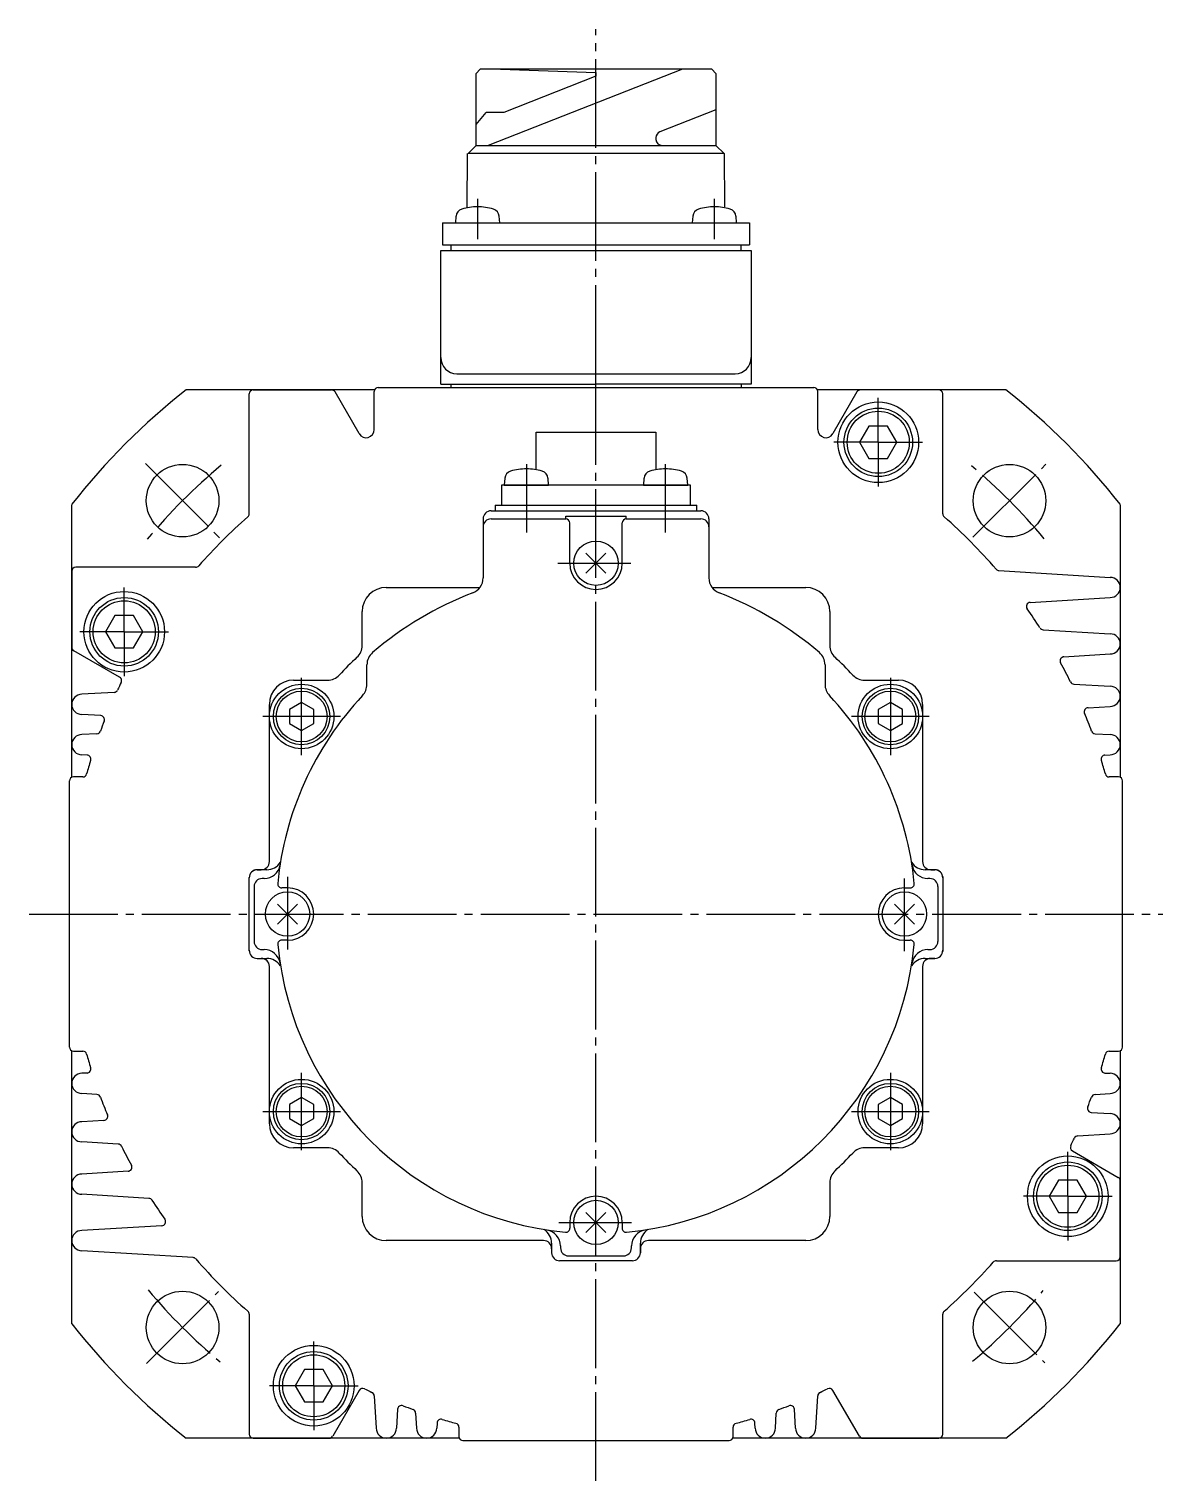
# Model space of a CAD drawing. Extents: x -328 to 343, y -171 to 202.
# Drawn here: x -327.7 to -187.1, y 22.1 to 202.1 of the extents above; entities that cross this region are included whole.
import ezdxf

# ---------------------------------------------------------------- set-up
doc = ezdxf.new("R2010")
doc.units = 0
doc.linetypes.add('DASH_CENTER', pattern=[14, 11, -1, 1, -1])
doc.layers.get('0').update_dxf_attribs({"linetype": 'CONTINUOUS'})

msp = doc.modelspace()

# ---------------------------------------------------------------- linework, layer by layer
at = {"color": 1, "linetype": 'DASH_CENTER'}
for p, q in [((-257.44, 159.4), (-257.44, 202.15)), ((-272.12, 181.1), (-272.12, 176.1)), ((-242.76, 176.1), (-242.76, 181.1)), ((-257.44, 158.1), (-257.44, 159.4)), ((-257.44, 157.7), (-257.44, 158.1)), ((-257.44, 22.1), (-257.44, 157.7)), ((-222.44, 150.9), (-222.44, 156.4)), ((-222.44, 150.9), (-227.94, 150.9)), ((-222.44, 150.9), (-222.44, 145.4)), ((-222.44, 150.9), (-216.94, 150.9)), ((-313.3, 148.26), (-304.11, 139.06)), ((-266.07, 148.2), (-266.07, 139.7)), ((-248.81, 139.7), (-248.81, 148.2)), ((-210.7, 139.14), (-201.65, 148.19)), ((-262.18, 135.9), (-253.13, 135.9)), ((-315.94, 127.4), (-315.94, 132.9)), ((-315.94, 127.4), (-321.44, 127.4)), ((-315.94, 127.4), (-310.44, 127.4)), ((-315.94, 127.4), (-315.94, 121.9)), ((-293.94, 112.1), (-293.94, 121.7)), ((-220.94, 121.7), (-220.94, 112.1)), ((-289.14, 116.9), (-298.74, 116.9)), ((-216.14, 116.9), (-225.74, 116.9)), ((-295.69, 97.01), (-295.69, 92.4)), ((-219.19, 87.78), (-219.19, 96.79)), ((-327.74, 92.4), (-187.14, 92.4)), ((-295.69, 92.4), (-295.69, 88)), ((-293.94, 63.1), (-293.94, 72.7)), ((-220.94, 72.7), (-220.94, 63.1)), ((-298.74, 67.9), (-289.14, 67.9)), ((-225.74, 67.9), (-216.14, 67.9)), ((-198.94, 57.4), (-198.94, 62.9)), ((-198.94, 57.4), (-204.44, 57.4)), ((-198.94, 57.4), (-198.94, 51.9)), ((-198.94, 57.4), (-193.44, 57.4)), ((-262.05, 54.15), (-253.05, 54.15)), ((-313.16, 36.68), (-304.25, 45.59)), ((-210.56, 45.51), (-201.79, 36.75)), ((-292.44, 33.9), (-292.44, 39.4)), ((-292.44, 33.9), (-297.94, 33.9)), ((-292.44, 33.9), (-292.44, 28.4)), ((-292.44, 33.9), (-286.94, 33.9))]:
    msp.add_line(p, q, dxfattribs=at)
at = {"color": 7, "linetype": 'CONTINUOUS'}
for p, q in [((-272.31, 196.65), (-271.81, 197.15)), ((-272.31, 187.71), (-272.31, 196.65)), ((-257.44, 197.15), (-271.81, 197.15)), ((-246.73, 197.15), (-270.79, 187.71)), ((-269.29, 197.15), (-257.44, 196.76)), ((-257.44, 196.29), (-268.88, 191.8)), ((-243.06, 197.15), (-257.44, 197.15)), ((-257.44, 196.29), (-257.44, 196.76)), ((-257.44, 196.76), (-257.44, 196.29)), ((-243.06, 197.15), (-242.56, 196.65)), ((-242.56, 196.65), (-242.56, 187.71)), ((-272.31, 190.3), (-271.06, 191.8)), ((-268.88, 191.8), (-271.06, 191.8)), ((-242.56, 192.12), (-249.53, 189.39)), ((-273.31, 186.71), (-272.31, 187.71)), ((-272.31, 187.71), (-257.44, 187.71)), ((-257.44, 187.71), (-242.56, 187.71)), ((-250, 188.69), (-250, 188.46)), ((-242.56, 187.71), (-241.56, 186.71)), ((-273.43, 179.97), (-273.37, 186.71)), ((-257.44, 186.71), (-273.31, 186.71)), ((-241.56, 186.71), (-257.44, 186.71)), ((-241.45, 180.08), (-241.5, 186.71)), ((-274.8, 178.94), (-274.87, 178.1)), ((-269.37, 178.1), (-269.44, 178.94)), ((-245.44, 178.94), (-245.51, 178.1)), ((-240.01, 178.1), (-240.08, 178.94)), ((-276.49, 178.1), (-256.59, 178.1)), ((-276.49, 178.1), (-276.49, 175.4)), ((-256.59, 178.1), (-238.39, 178.1)), ((-238.39, 178.1), (-238.39, 175.4)), ((-276.69, 161.4), (-276.69, 174.7)), ((-276.69, 174.7), (-257.44, 174.7)), ((-276.49, 175.4), (-257.44, 175.4)), ((-275.44, 175.4), (-275.44, 174.7)), ((-257.44, 175.4), (-238.39, 175.4)), ((-257.44, 174.7), (-238.19, 174.7)), ((-239.44, 174.7), (-239.44, 175.4)), ((-238.19, 174.7), (-238.19, 161.4)), ((-276.69, 158.1), (-276.69, 161.4)), ((-238.19, 161.4), (-238.19, 158.1)), ((-274.69, 159.4), (-257.44, 159.4)), ((-257.44, 159.4), (-240.19, 159.4)), ((-284.9, 157.4), (-308.25, 157.4)), ((-300.44, 142.03), (-300.44, 156.9)), ((-299.94, 157.4), (-290.23, 157.4)), ((-286.81, 151.97), (-289.79, 157.15)), ((-284.94, 152.47), (-284.94, 157.2)), ((-284.44, 157.7), (-257.44, 157.7)), ((-276.69, 158.1), (-257.44, 158.1)), ((-275.44, 158.1), (-275.44, 157.7)), ((-238.19, 158.1), (-257.44, 158.1)), ((-257.44, 157.7), (-230.44, 157.7)), ((-239.44, 158.1), (-239.44, 157.7)), ((-206.63, 157.4), (-229.98, 157.4)), ((-229.94, 152.47), (-229.94, 157.2)), ((-225.08, 157.15), (-228.07, 151.97)), ((-214.44, 142.03), (-214.44, 156.9)), ((-264.84, 147.49), (-264.84, 152.15)), ((-264.84, 152.15), (-250.04, 152.15)), ((-250.04, 152.15), (-250.04, 147.49)), ((-223.59, 152.9), (-224.75, 150.9)), ((-221.28, 152.9), (-223.59, 152.9)), ((-220.13, 150.9), (-221.28, 152.9)), ((-224.75, 150.9), (-223.59, 148.9)), ((-221.28, 148.9), (-220.13, 150.9)), ((-223.59, 148.9), (-221.28, 148.9)), ((-268.75, 146.44), (-268.82, 145.6)), ((-263.32, 145.6), (-263.39, 146.44)), ((-251.49, 146.44), (-251.56, 145.6)), ((-246.06, 145.6), (-246.13, 146.44)), ((-245.74, 145.6), (-269.14, 145.6)), ((-269.14, 145.6), (-269.14, 143.1)), ((-268.82, 145.6), (-263.32, 145.6)), ((-251.56, 145.6), (-246.06, 145.6)), ((-245.74, 143.1), (-245.74, 145.6)), ((-322.44, 109.35), (-322.44, 143.2)), ((-270.44, 142.4), (-244.44, 142.4)), ((-269.94, 143.1), (-269.94, 142.4)), ((-269.94, 143.1), (-244.94, 143.1)), ((-244.94, 142.4), (-244.94, 143.1)), ((-192.44, 143.2), (-192.44, 109.35)), ((-271.44, 141.4), (-271.44, 134.08)), ((-270.44, 141.4), (-261.19, 141.4)), ((-261.19, 141.4), (-261.19, 141.74)), ((-261.19, 141.74), (-253.69, 141.74)), ((-260.69, 135.9), (-260.69, 140.9)), ((-254.19, 135.9), (-254.19, 140.9)), ((-253.69, 141.4), (-253.69, 141.74)), ((-253.69, 141.4), (-244.44, 141.4)), ((-243.44, 141.4), (-243.44, 134.08)), ((-258.68, 134.66), (-256.2, 137.13)), ((-256.2, 134.66), (-258.68, 137.13)), ((-307.08, 135.4), (-321.94, 135.4)), ((-322.44, 134.9), (-322.44, 125.48)), ((-207.48, 134.99), (-193.69, 134.15)), ((-283.44, 132.9), (-271.83, 132.9)), ((-243.05, 132.9), (-231.44, 132.9)), ((-203.61, 131.04), (-193.69, 131.65)), ((-286.44, 125.7), (-286.44, 129.9)), ((-228.44, 129.9), (-228.44, 125.7)), ((-317.09, 129.4), (-318.25, 127.4)), ((-314.78, 129.4), (-317.09, 129.4)), ((-313.63, 127.4), (-314.78, 129.4)), ((-318.25, 127.4), (-317.09, 125.4)), ((-314.78, 125.4), (-313.63, 127.4)), ((-202, 127.65), (-193.69, 127.15)), ((-316.51, 121.77), (-322.19, 125.05)), ((-317.09, 125.4), (-314.78, 125.4)), ((-199.42, 124.3), (-193.69, 124.65)), ((-285.84, 120.87), (-285.84, 123.31)), ((-229.04, 123.31), (-229.04, 120.87)), ((-294.94, 121.4), (-290.74, 121.4)), ((-224.13, 121.4), (-219.94, 121.4)), ((-198.19, 120.92), (-193.69, 120.65)), ((-317.18, 119.89), (-321.19, 119.65)), ((-318.85, 117), (-321.19, 117.15)), ((-297.94, 98.9), (-297.94, 118.4)), ((-293.94, 118.63), (-295.44, 117.76)), ((-295.44, 117.76), (-295.44, 116.03)), ((-292.44, 117.76), (-293.94, 118.63)), ((-292.44, 116.03), (-292.44, 117.76)), ((-220.94, 118.63), (-222.44, 117.76)), ((-222.44, 117.76), (-222.44, 116.03)), ((-219.44, 117.76), (-220.94, 118.63)), ((-219.44, 116.03), (-219.44, 117.76)), ((-216.94, 118.4), (-216.94, 98.9)), ((-196.43, 117.98), (-193.69, 118.15)), ((-295.44, 116.03), (-293.94, 115.16)), ((-293.94, 115.16), (-292.44, 116.03)), ((-222.44, 116.03), (-220.94, 115.16)), ((-220.94, 115.16), (-219.44, 116.03)), ((-319.32, 114.76), (-321.19, 114.65)), ((-195.56, 114.76), (-193.69, 114.65)), ((-320.55, 112.11), (-321.19, 112.15)), ((-194.33, 112.11), (-193.69, 112.15)), ((-322.74, 75.9), (-322.74, 108.9)), ((-321.08, 109.4), (-322.24, 109.4)), ((-192.64, 109.4), (-193.8, 109.4)), ((-192.14, 75.9), (-192.14, 108.9)), ((-299.44, 97.9), (-298.94, 97.9)), ((-298.26, 97.89), (-299.44, 97.89)), ((-215.44, 97.89), (-216.62, 97.89)), ((-215.94, 97.9), (-215.44, 97.9)), ((-300.44, 87.85), (-300.44, 96.94)), ((-300.44, 87.9), (-300.44, 96.9)), ((-300.44, 87.89), (-300.44, 96.89)), ((-299.84, 95.8), (-299.84, 89)), ((-298.59, 96.8), (-298.84, 96.8)), ((-295.69, 95.65), (-296.41, 95.65)), ((-219.19, 95.65), (-218.47, 95.65)), ((-216.04, 96.8), (-216.28, 96.8)), ((-215.04, 95.8), (-215.04, 89)), ((-214.44, 97.05), (-214.44, 87.74)), ((-214.44, 96.94), (-214.44, 87.85)), ((-214.44, 96.9), (-214.44, 87.9)), ((-214.44, 96.89), (-214.44, 87.89)), ((-294.45, 91.16), (-296.93, 93.63)), ((-296.93, 91.16), (-294.45, 93.63)), ((-220.43, 91.16), (-217.95, 93.63)), ((-217.95, 91.16), (-220.43, 93.63)), ((-295.69, 89.15), (-296.41, 89.15)), ((-219.19, 89.15), (-218.47, 89.15)), ((-299.44, 86.9), (-298.94, 86.9)), ((-299.44, 86.89), (-298.26, 86.89)), ((-298.84, 88), (-298.59, 88)), ((-216.62, 86.89), (-215.44, 86.89)), ((-216.28, 88), (-216.04, 88)), ((-215.44, 86.9), (-215.94, 86.9)), ((-297.94, 84.9), (-297.94, 85.9)), ((-297.94, 66.4), (-297.94, 84.9)), ((-216.94, 85.9), (-216.94, 84.9)), ((-216.94, 84.9), (-216.94, 66.4)), ((-322.44, 41.59), (-322.44, 75.44)), ((-322.24, 75.4), (-321.08, 75.4)), ((-193.8, 75.4), (-192.64, 75.4)), ((-192.44, 75.44), (-192.44, 41.59)), ((-320.55, 72.68), (-321.19, 72.65)), ((-194.33, 72.68), (-193.69, 72.65)), ((-319.32, 70.03), (-321.19, 70.15)), ((-293.94, 69.63), (-295.44, 68.76)), ((-295.44, 68.76), (-295.44, 67.03)), ((-292.44, 68.76), (-293.94, 69.63)), ((-292.44, 67.03), (-292.44, 68.76)), ((-220.94, 69.63), (-222.44, 68.76)), ((-222.44, 68.76), (-222.44, 67.03)), ((-219.44, 68.76), (-220.94, 69.63)), ((-219.44, 67.03), (-219.44, 68.76)), ((-195.56, 70.03), (-193.69, 70.15)), ((-318.45, 66.81), (-321.19, 66.65)), ((-295.44, 67.03), (-293.94, 66.16)), ((-293.94, 66.16), (-292.44, 67.03)), ((-222.44, 67.03), (-220.94, 66.16)), ((-220.94, 66.16), (-219.44, 67.03)), ((-196.03, 67.79), (-193.69, 67.65)), ((-197.7, 64.9), (-193.69, 65.15)), ((-316.68, 63.87), (-321.19, 64.15)), ((-290.74, 63.4), (-294.94, 63.4)), ((-219.94, 63.4), (-224.13, 63.4)), ((-198.37, 63.02), (-192.69, 59.74)), ((-315.46, 60.5), (-321.19, 60.15)), ((-312.88, 57.14), (-321.19, 57.65)), ((-286.44, 54.9), (-286.44, 59.09)), ((-228.44, 59.09), (-228.44, 54.9)), ((-200.09, 59.4), (-201.25, 57.4)), ((-197.78, 59.4), (-200.09, 59.4)), ((-196.63, 57.4), (-197.78, 59.4)), ((-192.44, 49.9), (-192.44, 59.31)), ((-201.25, 57.4), (-200.09, 55.4)), ((-197.78, 55.4), (-196.63, 57.4)), ((-260.69, 54.15), (-260.69, 53.43)), ((-258.68, 52.91), (-256.2, 55.38)), ((-256.2, 52.91), (-258.68, 55.38)), ((-254.19, 54.15), (-254.19, 53.43)), ((-200.09, 55.4), (-197.78, 55.4)), ((-311.27, 53.75), (-321.19, 53.15)), ((-307.4, 49.8), (-321.19, 50.65)), ((-263.94, 51.9), (-283.44, 51.9)), ((-264.21, 51.9), (-264.94, 51.9)), ((-262.94, 51.58), (-262.94, 50.4)), ((-262.94, 50.9), (-262.94, 50.4)), ((-261.84, 51.24), (-261.84, 51)), ((-253.04, 51), (-253.04, 51.24)), ((-251.94, 50.4), (-251.94, 51.58)), ((-251.94, 50.9), (-251.94, 50.4)), ((-231.44, 51.9), (-250.94, 51.9)), ((-252.9, 49.4), (-261.98, 49.4)), ((-252.94, 49.4), (-261.94, 49.4)), ((-252.94, 49.4), (-261.94, 49.4)), ((-260.84, 50), (-254.04, 50)), ((-207.8, 49.4), (-192.94, 49.4)), ((-300.44, 42.76), (-300.44, 27.9)), ((-214.44, 27.9), (-214.44, 42.76)), ((-293.59, 35.9), (-294.75, 33.9)), ((-291.28, 35.9), (-293.59, 35.9)), ((-290.13, 33.9), (-291.28, 35.9)), ((-294.75, 33.9), (-293.59, 31.9)), ((-291.28, 31.9), (-290.13, 33.9)), ((-286.81, 33.33), (-290.09, 27.65)), ((-284.93, 32.66), (-284.69, 28.65)), ((-230.19, 28.65), (-229.94, 32.66)), ((-224.78, 27.65), (-228.07, 33.33)), ((-293.59, 31.9), (-291.28, 31.9)), ((-282.05, 30.99), (-282.19, 28.65)), ((-232.69, 28.65), (-232.83, 30.99)), ((-279.8, 30.51), (-279.69, 28.65)), ((-277.15, 29.28), (-277.19, 28.65)), ((-237.69, 28.65), (-237.73, 29.28)), ((-235.19, 28.65), (-235.08, 30.51)), ((-274.4, 27.4), (-308.25, 27.4)), ((-299.94, 27.4), (-290.53, 27.4)), ((-274.44, 28.76), (-274.44, 27.6)), ((-273.94, 27.1), (-240.94, 27.1)), ((-206.63, 27.4), (-240.48, 27.4)), ((-240.44, 27.6), (-240.44, 28.76)), ((-224.35, 27.4), (-214.94, 27.4))]:
    msp.add_line(p, q, dxfattribs=at)
for centre, radius in [((-222.44, 150.9), 5), ((-222.44, 150.9), 4.25), ((-222.44, 150.9), 3.85), ((-308.7, 143.66), 4.5), ((-206.17, 143.66), 4.5), ((-206.17, 143.66), 4.5), ((-257.44, 135.9), 2.75), ((-315.94, 127.4), 5), ((-315.94, 127.4), 4.25), ((-315.94, 127.4), 3.85), ((-293.94, 116.9), 4), ((-220.94, 116.9), 4), ((-293.94, 116.9), 3.5), ((-293.94, 116.9), 3.15), ((-220.94, 116.9), 3.5), ((-220.94, 116.9), 3.15), ((-295.69, 92.4), 2.75), ((-219.19, 92.4), 2.75), ((-293.94, 67.9), 4), ((-293.94, 67.9), 3.5), ((-293.94, 67.9), 3.15), ((-220.94, 67.9), 4), ((-220.94, 67.9), 3.5), ((-220.94, 67.9), 3.15), ((-198.94, 57.4), 5), ((-198.94, 57.4), 4.25), ((-198.94, 57.4), 3.85), ((-257.44, 54.15), 2.75), ((-308.7, 41.13), 4.5), ((-206.17, 41.13), 4.5), ((-292.44, 33.9), 5), ((-292.44, 33.9), 4.25), ((-292.44, 33.9), 3.85)]:
    msp.add_circle(centre, radius, dxfattribs=at)
for centre, radius, start, end in [((-249.25, 188.69), 0.75, 111.422, 180), ((-249.25, 188.46), 0.75, 180, 270), ((-272.12, 173.1), 7, 90, 106.257), ((-272.12, 173.1), 7, 73.743, 90), ((-242.76, 173.1), 7, 90, 106.257), ((-242.76, 173.1), 7, 73.743, 90), ((-273.8, 178.86), 1, 106.257, 175), ((-270.44, 178.86), 1, 5, 73.743), ((-270.44, 178.86), 1, 5, 73.743), ((-244.44, 178.86), 1, 106.257, 175), ((-244.44, 178.86), 1, 106.257, 175), ((-241.08, 178.86), 1, 5, 73.743), ((-274.69, 161.4), 2, 180, 270), ((-240.19, 161.4), 2, 270, 0), ((-257.44, 92.4), 82.5, 128.0123, 141.9877), ((-299.94, 156.9), 0.5, 90, 180), ((-290.23, 156.9), 0.5, 30, 90), ((-284.44, 157.2), 0.5, 90, 180), ((-230.44, 157.2), 0.5, 0, 90), ((-224.65, 156.9), 0.5, 90, 150), ((-214.94, 156.9), 0.5, 0, 90), ((-257.44, 92.4), 82.5, 38.0123, 51.9877), ((-285.94, 152.47), 1, 210, 0), ((-228.94, 152.47), 1, 180, 330), ((-267.75, 146.36), 1, 106.257, 175), ((-266.07, 140.6), 7, 90, 106.257), ((-266.07, 140.6), 7, 73.743, 90), ((-264.39, 146.36), 1, 5, 73.743), ((-250.49, 146.36), 1, 106.257, 175), ((-248.81, 140.6), 7, 90, 106.257), ((-248.81, 140.6), 7, 73.743, 90), ((-247.13, 146.36), 1, 5, 73.743), ((-270.44, 141.4), 1, 90, 180), ((-244.44, 141.4), 1, 0, 90), ((-257.44, 92.4), 65.5, 131.2306, 138.7694), ((-300.94, 142.03), 0.5, 311.2306, 0), ((-270.44, 140.4), 1, 90, 180), ((-261.19, 140.9), 0.5, 0, 90), ((-253.69, 140.9), 0.5, 90, 180), ((-244.44, 140.4), 1, 0, 90), ((-213.94, 142.03), 0.5, 180, 228.7694), ((-257.44, 92.4), 65.5, 40.7619, 48.7694), ((-321.94, 134.9), 0.5, 90, 180), ((-307.08, 135.9), 0.5, 270, 318.7694), ((-257.44, 135.9), 3.25, 180, 0), ((-207.45, 135.49), 0.5, 220.7619, 266.5), ((-273.44, 134.08), 2, 290.9984, 0), ((-241.44, 134.08), 2, 180, 249.0016), ((-193.69, 132.9), 1.25, 270, 90), ((-283.44, 129.9), 3, 90, 180), ((-257.44, 92.4), 42.65, 110.9984, 130.4999), ((-257.44, 92.4), 42.65, 49.5001, 69.0016), ((-231.44, 129.9), 3, 0, 90), ((-203.58, 130.54), 0.5, 93.5, 215.306), ((-257.44, 92.4), 65.5, 32.8045, 35.306), ((-201.96, 128.15), 0.5, 212.8045, 266.5), ((-193.69, 125.9), 1.25, 270, 90), ((-321.94, 125.48), 0.5, 180, 240), ((-257.44, 92.4), 43.5, 132.9468, 137.0532), ((-288.44, 125.7), 2, 312.9468, 0), ((-283.84, 123.31), 2, 130.4999, 180), ((-231.04, 123.31), 2, 0, 49.5001), ((-226.44, 125.7), 2, 180, 227.0532), ((-257.44, 92.4), 43.5, 42.9468, 47.0532), ((-199.39, 123.8), 0.5, 93.5, 208.4092), ((-257.44, 92.4), 65.5, 26.089, 28.4092), ((-257.44, 92.4), 65.5, 153.9917, 154.9026), ((-316.76, 121.34), 0.5, 0, 60), ((-316.76, 121.34), 0.5, 333.9917, 0), ((-294.94, 118.4), 3, 90, 180), ((-290.74, 123.4), 2, 270, 317.0532), ((-287.84, 120.87), 2, 316.8773, 0), ((-287.84, 120.87), 2, 316.8773, 0), ((-227.04, 120.87), 2, 180, 223.1227), ((-224.13, 123.4), 2, 222.9468, 270), ((-219.94, 118.4), 3, 0, 90), ((-198.16, 121.42), 0.5, 206.089, 266.5), ((-193.69, 119.4), 1.25, 270, 90), ((-321.19, 118.4), 1.25, 90, 270), ((-317.21, 120.39), 0.5, 273.5, 334.9026), ((-257.44, 92.4), 39.65, 136.8773, 174.5035), ((-257.44, 92.4), 39.65, 5.4965, 43.1227), ((-196.4, 117.48), 0.5, 93.5, 202.3386), ((-257.44, 92.4), 65.5, 20.2698, 22.3386), ((-257.44, 92.4), 65.5, 158.5759, 159.7319), ((-318.88, 116.5), 0.5, 338.5759, 86.5), ((-321.19, 113.4), 1.25, 90, 270), ((-319.35, 115.26), 0.5, 273.5, 339.7319), ((-195.53, 115.26), 0.5, 200.2698, 266.5), ((-193.69, 113.4), 1.25, 270, 90), ((-320.58, 111.61), 0.5, 343.0768, 86.5), ((-194.3, 111.61), 0.5, 93.5, 196.9232), ((-257.44, 92.4), 65.5, 163.0768, 164.624), ((-257.44, 92.4), 65.5, 15.376, 16.9232), ((-322.24, 108.9), 0.5, 90, 180), ((-321.08, 109.9), 0.5, 270, 344.624), ((-193.8, 109.9), 0.5, 195.376, 270), ((-192.64, 108.9), 0.5, 0, 90), ((-299.44, 96.9), 1, 89.999, 180), ((-299.44, 96.89), 1, 90, 180), ((-298.94, 98.9), 1, 269.999, 0), ((-298.59, 98.8), 2, 270, 351.1608), ((-298.26, 99.89), 2, 270, 327.7719), ((-216.62, 99.89), 2, 212.2281, 270), ((-216.28, 98.8), 2, 188.8392, 270), ((-215.94, 98.9), 1, 180, 270.001), ((-215.44, 96.9), 1, 0, 90.001), ((-215.44, 96.89), 1, 0, 90), ((-298.84, 95.8), 1, 90, 180), ((-296.41, 96.15), 0.5, 174.5035, 270), ((-295.69, 92.4), 3.25, 270, 90), ((-219.19, 92.4), 3.25, 90, 270), ((-218.47, 96.15), 0.5, 270, 5.4965), ((-216.04, 95.8), 1, 0, 90), ((-298.84, 89), 1, 180, 270), ((-296.41, 88.65), 0.5, 90, 185.4965), ((-257.44, 92.4), 39.65, 185.4965, 264.5035), ((-257.44, 92.4), 39.65, 275.4965, 354.5035), ((-218.47, 88.65), 0.5, 354.5035, 90), ((-216.04, 89), 1, 270, 0), ((-299.44, 87.9), 1, 180, 269.999), ((-299.44, 87.89), 1, 180, 270), ((-298.94, 85.9), 1, 0, 89.999), ((-298.59, 86), 2, 8.8392, 90), ((-298.26, 84.89), 2, 32.1977, 90), ((-216.62, 84.89), 2, 90, 147.8023), ((-216.28, 86), 2, 90, 171.1608), ((-215.94, 85.9), 1, 90.001, 180), ((-215.44, 87.9), 1, 270.001, 0), ((-215.44, 87.89), 1, 270, 0), ((-322.24, 75.9), 0.5, 180, 270), ((-192.64, 75.9), 0.5, 270, 0), ((-321.08, 74.9), 0.5, 15.376, 90), ((-257.44, 92.4), 65.5, 195.376, 196.9232), ((-257.44, 92.4), 65.5, 343.0768, 344.624), ((-193.8, 74.9), 0.5, 90, 164.624), ((-321.19, 71.4), 1.25, 90, 270), ((-320.58, 73.18), 0.5, 273.5, 16.9232), ((-194.3, 73.18), 0.5, 163.0768, 266.5), ((-193.69, 71.4), 1.25, 270, 90), ((-319.35, 69.53), 0.5, 20.2698, 86.5), ((-257.44, 92.4), 65.5, 200.2698, 202.3386), ((-196, 68.29), 0.5, 158.5759, 266.5), ((-257.44, 92.4), 65.5, 338.5759, 339.7319), ((-195.53, 69.53), 0.5, 93.5, 159.7319), ((-321.19, 65.4), 1.25, 90, 270), ((-318.48, 67.31), 0.5, 273.5, 22.3386), ((-193.69, 66.4), 1.25, 270, 90), ((-294.94, 66.4), 3, 180, 270), ((-219.94, 66.4), 3, 270, 0), ((-197.67, 64.4), 0.5, 93.5, 154.9026), ((-316.71, 63.37), 0.5, 26.089, 86.5), ((-257.44, 92.4), 65.5, 206.089, 208.4092), ((-290.74, 61.4), 2, 42.9468, 90), ((-224.13, 61.4), 2, 90, 137.0532), ((-198.12, 63.45), 0.5, 153.9917, 240), ((-257.44, 92.4), 65.5, 333.9917, 334.9026), ((-315.49, 61), 0.5, 273.5, 28.4092), ((-257.44, 92.4), 43.5, 222.9468, 227.0532), ((-257.44, 92.4), 43.5, 312.9468, 317.0532), ((-321.19, 58.9), 1.25, 90, 270), ((-288.44, 59.09), 2, 0, 47.0532), ((-226.44, 59.09), 2, 132.9468, 180), ((-192.94, 59.31), 0.5, 0, 60), ((-312.91, 56.64), 0.5, 32.8045, 86.5), ((-257.44, 92.4), 65.5, 212.8045, 215.306), ((-257.44, 54.15), 3.25, 0, 180), ((-311.3, 54.25), 0.5, 273.5, 35.306), ((-283.44, 54.9), 3, 180, 270), ((-231.44, 54.9), 3, 270, 0), ((-321.19, 51.9), 1.25, 90, 270), ((-264.94, 51.58), 2, 0, 57.7719), ((-263.84, 51.24), 2, 0, 81.1608), ((-261.19, 53.43), 0.5, 264.5035, 0), ((-253.69, 53.43), 0.5, 180, 275.4965), ((-251.04, 51.24), 2, 98.8392, 180), ((-249.94, 51.58), 2, 122.1977, 180), ((-263.94, 50.9), 1, 0, 90), ((-260.84, 51), 1, 180, 270), ((-254.04, 51), 1, 270, 0), ((-250.94, 50.9), 1, 90, 180), ((-307.43, 49.3), 0.5, 40.7619, 86.5), ((-257.44, 92.4), 65.5, 220.7619, 228.7694), ((-261.94, 50.4), 1, 180, 270), ((-261.94, 50.4), 1, 180, 270), ((-252.94, 50.4), 1, 270, 0), ((-252.94, 50.4), 1, 270, 0), ((-257.44, 92.4), 65.5, 311.2306, 318.7694), ((-207.8, 48.9), 0.5, 90, 138.7694), ((-192.94, 49.9), 0.5, 270, 0), ((-257.44, 92.4), 82.5, 218.0123, 231.9877), ((-300.94, 42.76), 0.5, 0, 48.7694), ((-213.94, 42.76), 0.5, 131.2306, 180), ((-257.44, 92.4), 82.5, 308.0123, 321.9877), ((-286.38, 33.08), 0.5, 63.9917, 150), ((-257.44, 92.4), 65.5, 243.9917, 244.9026), ((-285.43, 32.63), 0.5, 3.5, 64.9026), ((-229.44, 32.63), 0.5, 115.0974, 176.5), ((-257.44, 92.4), 65.5, 295.0974, 296.0083), ((-228.5, 33.08), 0.5, 30, 116.0083), ((-281.55, 30.96), 0.5, 68.5759, 176.5), ((-257.44, 92.4), 65.5, 248.5759, 249.7319), ((-280.3, 30.48), 0.5, 3.5, 69.7319), ((-234.58, 30.48), 0.5, 110.2681, 176.5), ((-257.44, 92.4), 65.5, 290.2681, 291.4241), ((-233.33, 30.96), 0.5, 3.5, 111.4241), ((-276.65, 29.25), 0.5, 73.0768, 176.5), ((-257.44, 92.4), 65.5, 253.0768, 254.624), ((-274.94, 28.76), 0.5, 0, 74.624), ((-239.94, 28.76), 0.5, 105.376, 180), ((-257.44, 92.4), 65.5, 285.376, 286.9232), ((-238.23, 29.25), 0.5, 3.5, 106.9232), ((-299.94, 27.9), 0.5, 180, 270), ((-290.53, 27.9), 0.5, 270, 330), ((-283.44, 28.65), 1.25, 180, 0), ((-278.44, 28.65), 1.25, 180, 0), ((-273.94, 27.6), 0.5, 180, 270), ((-240.94, 27.6), 0.5, 270, 0), ((-236.44, 28.65), 1.25, 180, 360), ((-231.44, 28.65), 1.25, 180, 360), ((-224.35, 27.9), 0.5, 210, 270), ((-214.94, 27.9), 0.5, 270, 0)]:
    msp.add_arc(centre, radius, start, end, dxfattribs=at)
at = {"color": 1, "linetype": 'DASH_CENTER'}
for start, end in [(129.8614, 140.1386), (39.9405, 50.0595), (220.0196, 229.9804), (310.0987, 319.9013)]:
    msp.add_arc((-257.44, 92.4), 72.5, start, end, dxfattribs=at)

doc.saveas('drawing.dxf')
